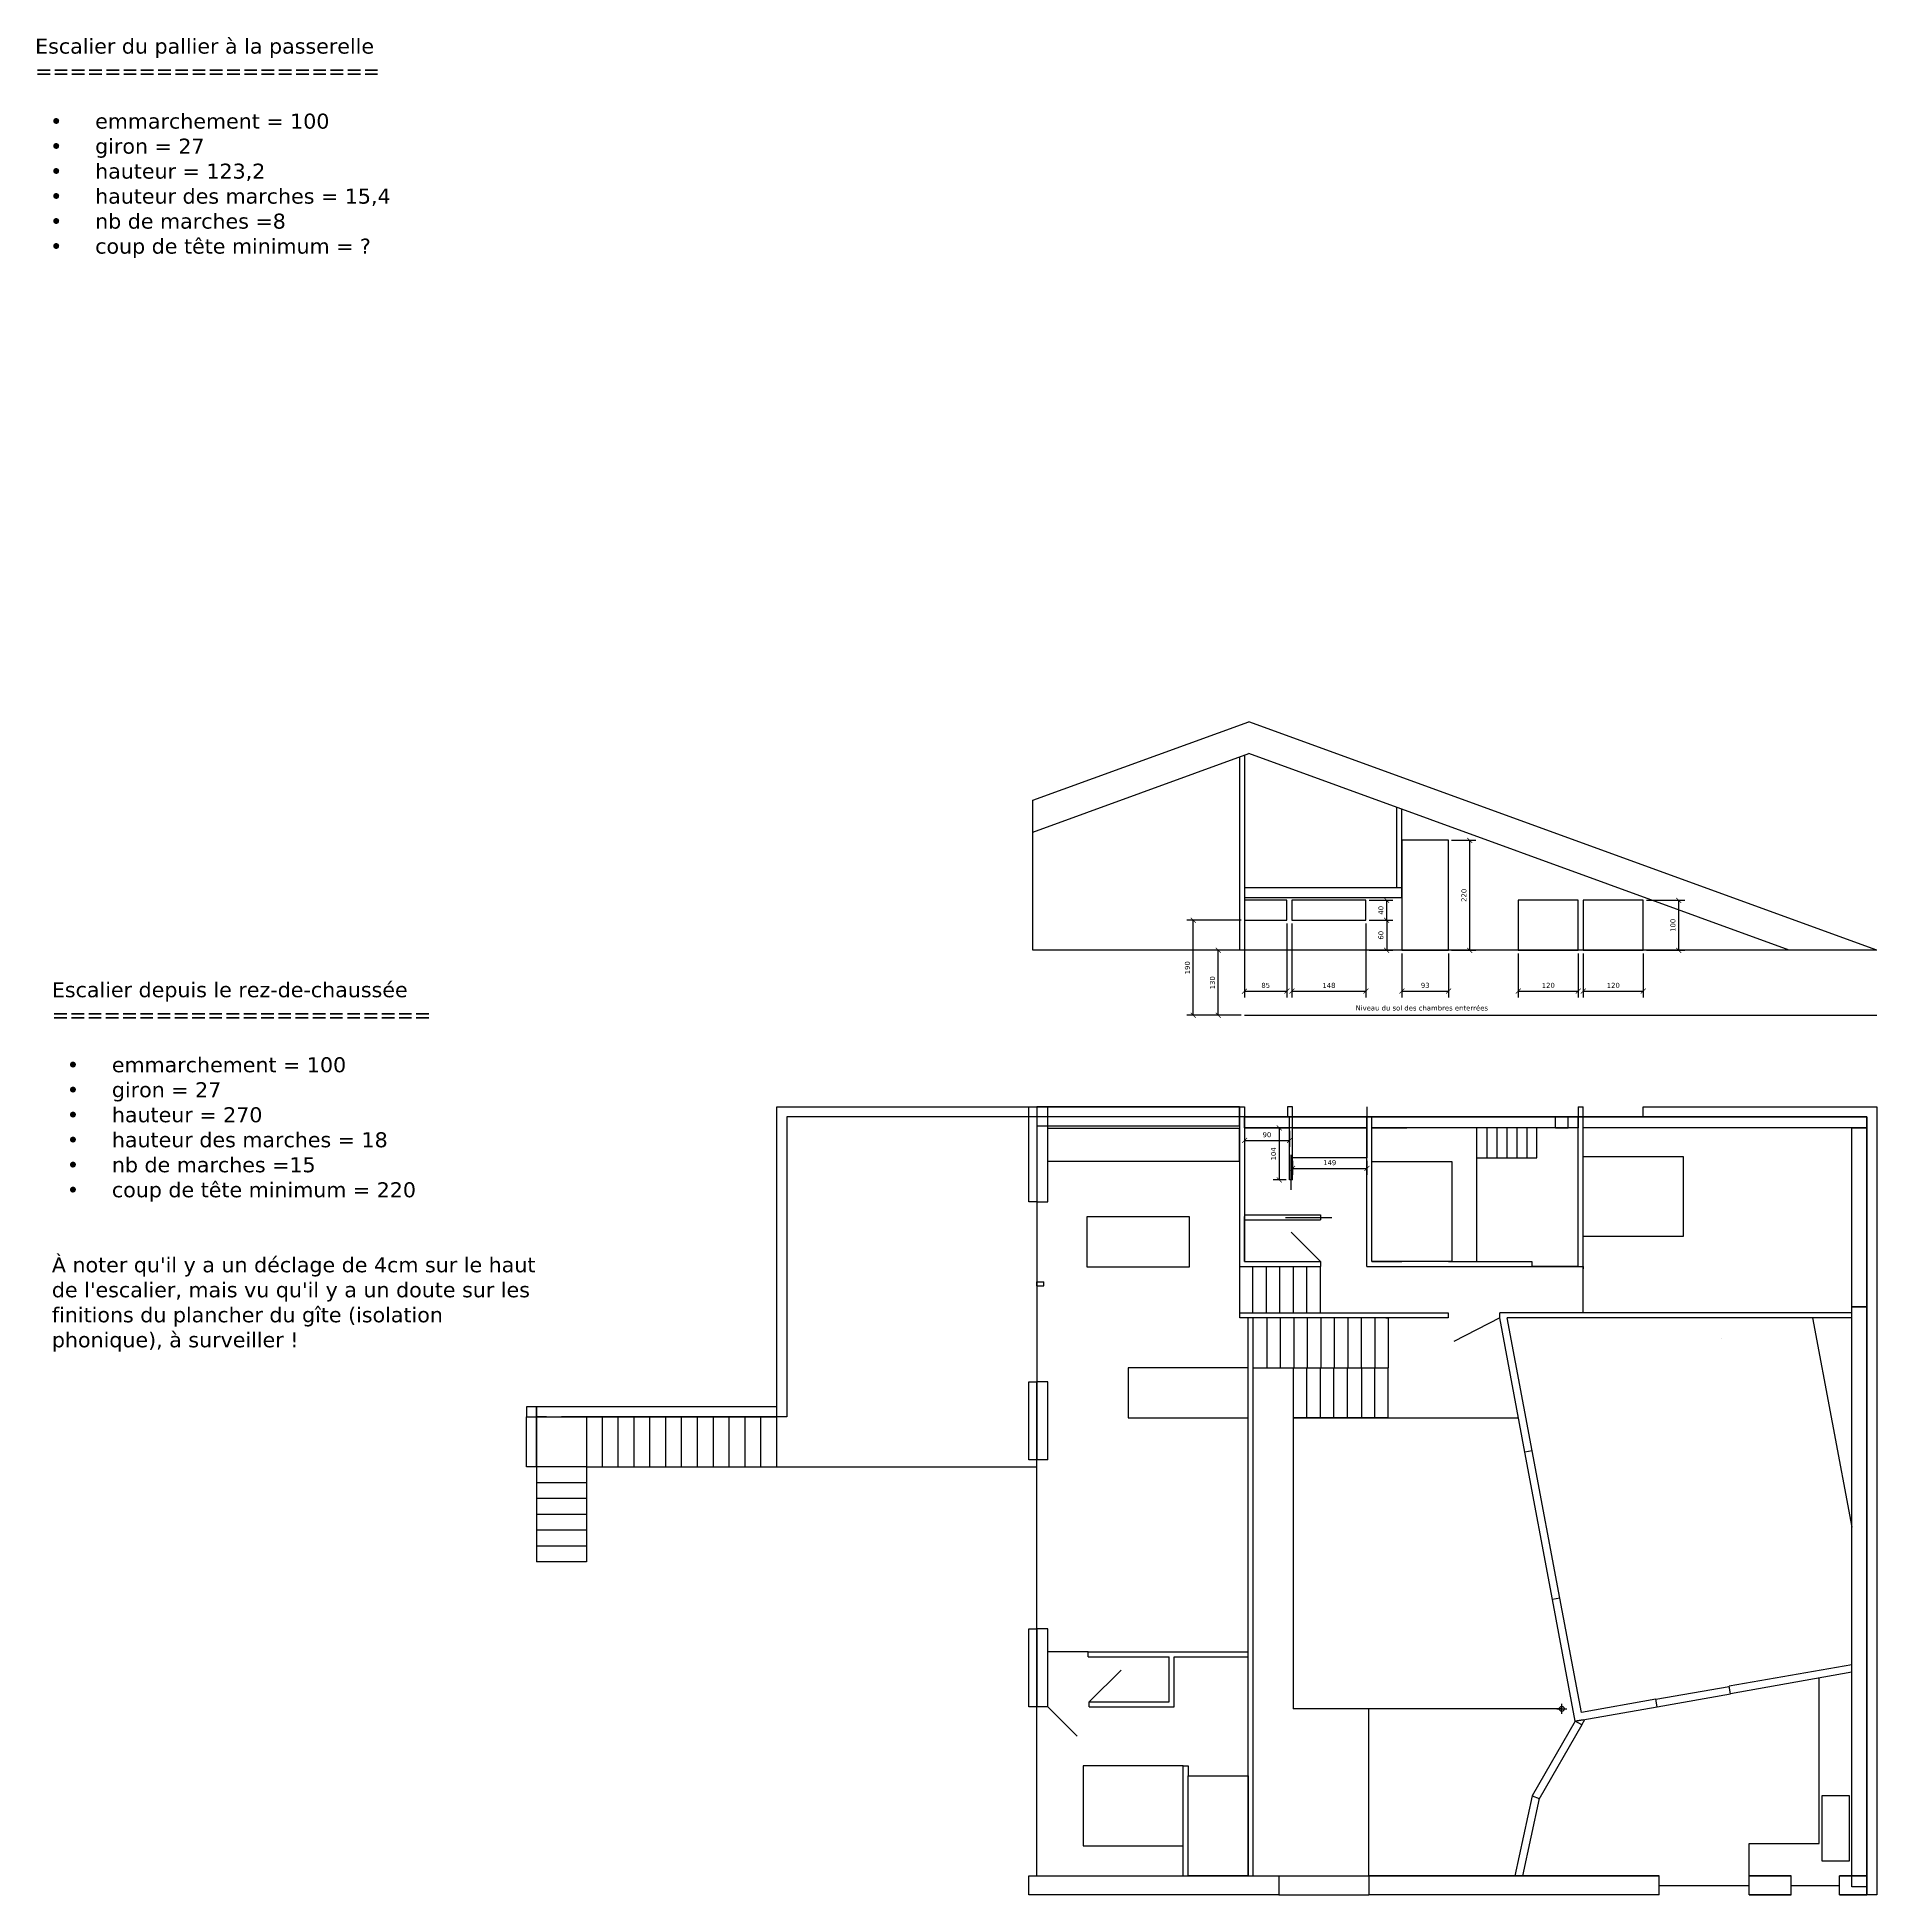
# Model space of a CAD drawing. Header units: centimetres. Extents: x -262314 to 1497847, y -126598 to 219599.
# Drawn here: x 692588 to 729376, y 60783 to 97938 of the extents above; entities that cross this region are included whole.
import ezdxf

# ---------------------------------------------------------------- set-up
doc = ezdxf.new("R2010")
doc.units = ezdxf.units.CM
doc.header["$PDMODE"] = 34
doc.header["$PDSIZE"] = 100
for name, color, linetype in [('A-Roof', 2, 'Continuous'), ('A-terrasse-exterieur', 36, 'Continuous'), ('A-Wall', 30, 'Continuous'), ('AC-Calcul ratios', 4, 'Continuous'), ('Dimensions', 6, 'Continuous'), ('I-Cloison', 11, 'Continuous'), ('I-STAIRS', 44, 'Continuous'), ('IS-Ouate', 253, 'Continuous'), ('Isolant pourtour radier', 36, 'Continuous'), ('Mobilier PMR', 201, 'Continuous'), ('Mur de soutenement', 1, 'Continuous'), ('Portes', 3, 'Continuous')]:
    doc.layers.add(name, color=color, linetype=linetype)
doc.styles.add('Seb', font='Verdana.ttf')
doc.dimstyles.new('d', dxfattribs={"dimtxt": 1, "dimasz": 1, "dimexe": 1.25, "dimexo": 0.625, "dimtad": 1, "dimdec": 1, "dimlfac": 0.1, "dimtxsty": 'Seb', "dimblk": 'ARCHTICK', "dimblk1": 'ARCHTICK', "dimblk2": 'ARCHTICK', "dimcen": 2.5, "dimclrd": 256, "dimclre": 256, "dimadec": 0, "dimazin": 0, "dimtfac": 1, "dimtdec": 1, "dimtmove": 0, "dimatfit": 3, "dimldrblk": 'ARCHTICK', "dimfxl": 1, "dimlwd": -1, "dimlwe": -1, "dimarcsym": 0})

# ---------------------------------------------------------------- blocks, each defined once
blk = doc.blocks.new('_ArchTick')
at = {"color": 0, "linetype": 'ByBlock', "const_width": 0.15}
blk.add_lwpolyline([(-0.5, -0.5), (0.5, 0.5)], dxfattribs=at)
blk = doc.blocks.new('*D2743')
at = {"layer": 'Defpoints', "color": 0, "transparency": 16777216}
for p in [(723506, 79675), (724706, 79675), (724706, 78858)]:
    blk.add_point(p, dxfattribs=at)
at = {"layer": 'Dimensions', "transparency": 16777216}
for p, q in [((723506, 79612), (723506, 78733)), ((724706, 79612), (724706, 78733)), ((723506, 78858), (724706, 78858))]:
    blk.add_line(p, q, dxfattribs=at)
at = {"layer": 'Dimensions', "transparency": 16777216, "xscale": 100, "yscale": 100, "zscale": 100, "rotation": 180}
blk.add_blockref('_ArchTick', (723506, 78858), dxfattribs=at)
at = {"layer": 'Dimensions', "transparency": 16777216, "xscale": 100, "yscale": 100, "zscale": 100}
blk.add_blockref('_ArchTick', (724706, 78858), dxfattribs=at)
at = {"layer": 'Dimensions', "color": 0, "transparency": 16777216, "insert": (724106, 78973), "char_height": 100, "attachment_point": 5, "style": 'Seb'}
blk.add_mtext('120', dxfattribs=at)
blk = doc.blocks.new('*D2745')
at = {"layer": 'Defpoints', "color": 0, "transparency": 16777216}
for p in [(722206, 79675), (723406, 79675), (723406, 78858)]:
    blk.add_point(p, dxfattribs=at)
at = {"layer": 'Dimensions', "transparency": 16777216}
for p, q in [((722206, 79612), (722206, 78733)), ((723406, 79612), (723406, 78733)), ((722206, 78858), (723406, 78858))]:
    blk.add_line(p, q, dxfattribs=at)
at = {"layer": 'Dimensions', "transparency": 16777216, "xscale": 100, "yscale": 100, "zscale": 100, "rotation": 180}
blk.add_blockref('_ArchTick', (722206, 78858), dxfattribs=at)
at = {"layer": 'Dimensions', "transparency": 16777216, "xscale": 100, "yscale": 100, "zscale": 100}
blk.add_blockref('_ArchTick', (723406, 78858), dxfattribs=at)
at = {"layer": 'Dimensions', "color": 0, "transparency": 16777216, "insert": (722806, 78973), "char_height": 100, "attachment_point": 5, "style": 'Seb'}
blk.add_mtext('120', dxfattribs=at)
blk = doc.blocks.new('*D2747')
at = {"layer": 'Defpoints', "color": 0, "transparency": 16777216}
for p in [(719880, 79675), (720810, 79675), (720810, 78858)]:
    blk.add_point(p, dxfattribs=at)
at = {"layer": 'Dimensions', "transparency": 16777216}
for p, q in [((719880, 79612), (719880, 78733)), ((720810, 79612), (720810, 78733)), ((719880, 78858), (720810, 78858))]:
    blk.add_line(p, q, dxfattribs=at)
at = {"layer": 'Dimensions', "transparency": 16777216, "xscale": 100, "yscale": 100, "zscale": 100, "rotation": 180}
blk.add_blockref('_ArchTick', (719880, 78858), dxfattribs=at)
at = {"layer": 'Dimensions', "transparency": 16777216, "xscale": 100, "yscale": 100, "zscale": 100}
blk.add_blockref('_ArchTick', (720810, 78858), dxfattribs=at)
at = {"layer": 'Dimensions', "color": 0, "transparency": 16777216, "insert": (720345, 78973), "char_height": 100, "attachment_point": 5, "style": 'Seb'}
blk.add_mtext('93', dxfattribs=at)
blk = doc.blocks.new('*D2749')
at = {"layer": 'Defpoints', "color": 0, "transparency": 16777216}
for p in [(717680, 80275), (719160, 80275), (719160, 78858)]:
    blk.add_point(p, dxfattribs=at)
at = {"layer": 'Dimensions', "transparency": 16777216}
for p, q in [((717680, 80212), (717680, 78733)), ((719160, 80212), (719160, 78733)), ((717680, 78858), (719160, 78858))]:
    blk.add_line(p, q, dxfattribs=at)
at = {"layer": 'Dimensions', "transparency": 16777216, "xscale": 100, "yscale": 100, "zscale": 100, "rotation": 180}
blk.add_blockref('_ArchTick', (717680, 78858), dxfattribs=at)
at = {"layer": 'Dimensions', "transparency": 16777216, "xscale": 100, "yscale": 100, "zscale": 100}
blk.add_blockref('_ArchTick', (719160, 78858), dxfattribs=at)
at = {"layer": 'Dimensions', "color": 0, "transparency": 16777216, "insert": (718420, 78973), "char_height": 100, "attachment_point": 5, "style": 'Seb'}
blk.add_mtext('148', dxfattribs=at)
blk = doc.blocks.new('*D2751')
at = {"layer": 'Defpoints', "color": 0, "transparency": 16777216}
for p in [(716730, 80275), (717580, 80275), (717580, 78858)]:
    blk.add_point(p, dxfattribs=at)
at = {"layer": 'Dimensions', "transparency": 16777216}
for p, q in [((716730, 80212), (716730, 78733)), ((717580, 80212), (717580, 78733)), ((716730, 78858), (717580, 78858))]:
    blk.add_line(p, q, dxfattribs=at)
at = {"layer": 'Dimensions', "transparency": 16777216, "xscale": 100, "yscale": 100, "zscale": 100, "rotation": 180}
blk.add_blockref('_ArchTick', (716730, 78858), dxfattribs=at)
at = {"layer": 'Dimensions', "transparency": 16777216, "xscale": 100, "yscale": 100, "zscale": 100}
blk.add_blockref('_ArchTick', (717580, 78858), dxfattribs=at)
at = {"layer": 'Dimensions', "color": 0, "transparency": 16777216, "insert": (717155, 78973), "char_height": 100, "attachment_point": 5, "style": 'Seb'}
blk.add_mtext('85', dxfattribs=at)
blk = doc.blocks.new('*D2753')
at = {"layer": 'Defpoints', "color": 0, "transparency": 16777216}
for p in [(719160, 80275), (719160, 79675), (719574, 79675)]:
    blk.add_point(p, dxfattribs=at)
at = {"layer": 'Dimensions', "transparency": 16777216}
for p, q in [((719222, 80275), (719699, 80275)), ((719574, 80275), (719574, 79675)), ((719222, 79675), (719699, 79675))]:
    blk.add_line(p, q, dxfattribs=at)
at = {"layer": 'Dimensions', "transparency": 16777216, "xscale": 100, "yscale": 100, "zscale": 100}
for p, rotation in [((719574, 80275), 90), ((719574, 79675), 270)]:
    blk.add_blockref('_ArchTick', p, dxfattribs=dict(at, rotation=rotation))
at = {"layer": 'Dimensions', "color": 0, "transparency": 16777216, "insert": (719459, 79975), "char_height": 100, "attachment_point": 5, "rotation": 90, "style": 'Seb'}
blk.add_mtext('60', dxfattribs=at)
blk = doc.blocks.new('*D2755')
at = {"layer": 'Defpoints', "color": 0, "transparency": 16777216}
for p in [(719160, 80675), (719574, 80675), (719160, 80275)]:
    blk.add_point(p, dxfattribs=at)
at = {"layer": 'Dimensions', "transparency": 16777216}
for p, q in [((719222, 80675), (719699, 80675)), ((719574, 80275), (719574, 80675)), ((719222, 80275), (719699, 80275))]:
    blk.add_line(p, q, dxfattribs=at)
at = {"layer": 'Dimensions', "transparency": 16777216, "xscale": 100, "yscale": 100, "zscale": 100}
for p, rotation in [((719574, 80675), 90), ((719574, 80275), 270)]:
    blk.add_blockref('_ArchTick', p, dxfattribs=dict(at, rotation=rotation))
at = {"layer": 'Dimensions', "color": 0, "transparency": 16777216, "insert": (719459, 80475), "char_height": 100, "attachment_point": 5, "rotation": 90, "style": 'Seb'}
blk.add_mtext('40', dxfattribs=at)
blk = doc.blocks.new('*D2757')
at = {"layer": 'Defpoints', "color": 0, "transparency": 16777216}
for p in [(720810, 81875), (721235, 81875), (720810, 79675)]:
    blk.add_point(p, dxfattribs=at)
at = {"layer": 'Dimensions', "transparency": 16777216}
for p, q in [((720872, 81875), (721360, 81875)), ((721235, 79675), (721235, 81875)), ((720872, 79675), (721360, 79675))]:
    blk.add_line(p, q, dxfattribs=at)
at = {"layer": 'Dimensions', "transparency": 16777216, "xscale": 100, "yscale": 100, "zscale": 100}
for p, rotation in [((721235, 81875), 90), ((721235, 79675), 270)]:
    blk.add_blockref('_ArchTick', p, dxfattribs=dict(at, rotation=rotation))
at = {"layer": 'Dimensions', "color": 0, "transparency": 16777216, "insert": (721120, 80775), "char_height": 100, "attachment_point": 5, "rotation": 90, "style": 'Seb'}
blk.add_mtext('220', dxfattribs=at)
blk = doc.blocks.new('*D2759')
at = {"layer": 'Defpoints', "color": 0, "transparency": 16777216}
for p in [(724706, 80675), (725414, 80675), (724706, 79675)]:
    blk.add_point(p, dxfattribs=at)
at = {"layer": 'Dimensions', "transparency": 16777216}
for p, q in [((724768, 80675), (725539, 80675)), ((725414, 79675), (725414, 80675)), ((724768, 79675), (725539, 79675))]:
    blk.add_line(p, q, dxfattribs=at)
at = {"layer": 'Dimensions', "transparency": 16777216, "xscale": 100, "yscale": 100, "zscale": 100}
for p, rotation in [((725414, 80675), 90), ((725414, 79675), 270)]:
    blk.add_blockref('_ArchTick', p, dxfattribs=dict(at, rotation=rotation))
at = {"layer": 'Dimensions', "color": 0, "transparency": 16777216, "insert": (725299, 80175), "char_height": 100, "attachment_point": 5, "rotation": 90, "style": 'Seb'}
blk.add_mtext('100', dxfattribs=at)
blk = doc.blocks.new('*D2761')
at = {"layer": 'Defpoints', "color": 0, "transparency": 16777216}
for p in [(717630, 76123), (717426, 75083), (717630, 75083)]:
    blk.add_point(p, dxfattribs=at)
at = {"layer": 'Dimensions', "transparency": 16777216}
for p, q in [((717567, 76123), (717301, 76123)), ((717426, 76123), (717426, 75083)), ((717567, 75083), (717301, 75083))]:
    blk.add_line(p, q, dxfattribs=at)
at = {"layer": 'Dimensions', "transparency": 16777216, "xscale": 100, "yscale": 100, "zscale": 100}
for p, rotation in [((717426, 76123), 90), ((717426, 75083), 270)]:
    blk.add_blockref('_ArchTick', p, dxfattribs=dict(at, rotation=rotation))
at = {"layer": 'Dimensions', "color": 0, "transparency": 16777216, "insert": (717311, 75603), "char_height": 100, "attachment_point": 5, "rotation": 90, "style": 'Seb'}
blk.add_mtext('104', dxfattribs=at)
blk = doc.blocks.new('*D2763')
at = {"layer": 'Defpoints', "color": 0, "transparency": 16777216}
for p in [(716730, 76123), (717630, 76123), (717630, 75872)]:
    blk.add_point(p, dxfattribs=at)
at = {"layer": 'Dimensions', "transparency": 16777216}
for p, q in [((716730, 76061), (716730, 75747)), ((716730, 75872), (717630, 75872)), ((717630, 76061), (717630, 75747))]:
    blk.add_line(p, q, dxfattribs=at)
at = {"layer": 'Dimensions', "transparency": 16777216, "xscale": 100, "yscale": 100, "zscale": 100, "rotation": 180}
blk.add_blockref('_ArchTick', (716730, 75872), dxfattribs=at)
at = {"layer": 'Dimensions', "transparency": 16777216, "xscale": 100, "yscale": 100, "zscale": 100}
blk.add_blockref('_ArchTick', (717630, 75872), dxfattribs=at)
at = {"layer": 'Dimensions', "color": 0, "transparency": 16777216, "insert": (717180, 75986), "char_height": 100, "attachment_point": 5, "style": 'Seb'}
blk.add_mtext('90', dxfattribs=at)
blk = doc.blocks.new('*D2765')
at = {"layer": 'Defpoints', "color": 0, "transparency": 16777216}
for p in [(717690, 75523), (719180, 75523), (719180, 75312)]:
    blk.add_point(p, dxfattribs=at)
at = {"layer": 'Dimensions', "transparency": 16777216}
for p, q in [((717690, 75461), (717690, 75187)), ((719180, 75461), (719180, 75187)), ((717690, 75312), (719180, 75312))]:
    blk.add_line(p, q, dxfattribs=at)
at = {"layer": 'Dimensions', "transparency": 16777216, "xscale": 100, "yscale": 100, "zscale": 100, "rotation": 180}
blk.add_blockref('_ArchTick', (717690, 75312), dxfattribs=at)
at = {"layer": 'Dimensions', "transparency": 16777216, "xscale": 100, "yscale": 100, "zscale": 100}
blk.add_blockref('_ArchTick', (719180, 75312), dxfattribs=at)
at = {"layer": 'Dimensions', "color": 0, "transparency": 16777216, "insert": (718435, 75427), "char_height": 100, "attachment_point": 5, "style": 'Seb'}
blk.add_mtext('149', dxfattribs=at)
blk = doc.blocks.new('*D2767')
at = {"layer": 'Defpoints', "color": 0, "transparency": 16777216}
for p in [(715705, 80275), (716730, 80275), (716730, 78375)]:
    blk.add_point(p, dxfattribs=at)
at = {"layer": 'Dimensions', "transparency": 16777216}
for p, q in [((716667, 80275), (715580, 80275)), ((715705, 78375), (715705, 80275)), ((716667, 78375), (715580, 78375))]:
    blk.add_line(p, q, dxfattribs=at)
at = {"layer": 'Dimensions', "transparency": 16777216, "xscale": 100, "yscale": 100, "zscale": 100}
for p, rotation in [((715705, 80275), 90), ((715705, 78375), 270)]:
    blk.add_blockref('_ArchTick', p, dxfattribs=dict(at, rotation=rotation))
at = {"layer": 'Dimensions', "color": 0, "transparency": 16777216, "insert": (715590, 79325), "char_height": 100, "attachment_point": 5, "rotation": 90, "style": 'Seb'}
blk.add_mtext('190', dxfattribs=at)
blk = doc.blocks.new('*D2769')
at = {"layer": 'Defpoints', "color": 0, "transparency": 16777216}
for p in [(716206, 79675), (716730, 79675), (716730, 78375)]:
    blk.add_point(p, dxfattribs=at)
at = {"layer": 'Dimensions', "transparency": 16777216}
for p, q in [((716667, 79675), (716081, 79675)), ((716206, 78375), (716206, 79675)), ((716667, 78375), (716081, 78375))]:
    blk.add_line(p, q, dxfattribs=at)
at = {"layer": 'Dimensions', "transparency": 16777216, "xscale": 100, "yscale": 100, "zscale": 100}
for p, rotation in [((716206, 79675), 90), ((716206, 78375), 270)]:
    blk.add_blockref('_ArchTick', p, dxfattribs=dict(at, rotation=rotation))
at = {"layer": 'Dimensions', "color": 0, "transparency": 16777216, "insert": (716091, 79025), "char_height": 100, "attachment_point": 5, "rotation": 90, "style": 'Seb'}
blk.add_mtext('130', dxfattribs=at)

msp = doc.modelspace()

# ---------------------------------------------------------------- linework, layer by layer
at = {"layer": 'A-Roof'}
for p, q in [((712495.94, 82674.58), (716814.73, 84246.48)), ((729375.94, 79674.58), (716814.73, 84246.48)), ((712495.94, 82036.07), (716814.73, 83607.98)), ((727621.66, 79674.58), (716814.73, 83607.98)), ((712495.94, 79674.58), (712495.94, 82674.58)), ((729375.94, 79674.58), (712495.94, 79674.58))]:
    msp.add_line(p, q, dxfattribs=at)
at = {"layer": 'A-terrasse-exterieur'}
msp.add_line((707375.94, 69343.39), (712575.94, 69343.39), dxfattribs=at)
at = {"layer": 'A-Wall'}
for p, q in [((712415.94, 60783.39), (712415.94, 61163.39)), ((712415.94, 61163.39), (717415.94, 61163.39)), ((717415.94, 61163.39), (717415.94, 60783.39)), ((719215.94, 61163.39), (725025.94, 61163.39)), ((719215.94, 61163.39), (719215.94, 60783.39)), ((725025.94, 60783.39), (725025.94, 61163.39)), ((726825.94, 61163.39), (727660.94, 61163.39)), ((726825.94, 60783.39), (726825.94, 61163.39)), ((727660.94, 60783.39), (727660.94, 61163.39)), ((728625.94, 61163.39), (729175.94, 61163.39)), ((728625.94, 60783.39), (728625.94, 61163.39)), ((729175.94, 61163.39), (729175.94, 60783.39)), ((717415.94, 60783.39), (712415.94, 60783.39)), ((725025.94, 60783.39), (719215.94, 60783.39)), ((727660.94, 60783.39), (726825.94, 60783.39)), ((729175.94, 60783.39), (728625.94, 60783.39))]:
    msp.add_line(p, q, dxfattribs=at)
for points in [[(712575.94, 74643.39), (712415.94, 74643.39), (712415.94, 76543.39), (712575.94, 76543.39), (712575.94, 74643.39)], [(712575.94, 64543.39), (712415.94, 64543.39), (712415.94, 66103.39), (712575.94, 66103.39), (712575.94, 64543.39)], [(725025.94, 61163.39), (719215.94, 61163.39)], [(727660.94, 61163.39), (726825.94, 61163.39)], [(728625.94, 60783.39), (729175.94, 60783.39), (729175.94, 61163.39), (728625.94, 61163.39)], [(726825.94, 60783.39), (727660.94, 60783.39)]]:
    msp.add_lwpolyline(points, dxfattribs=at)
for points in [[(712575.94, 76543.39), (712575.94, 76163.39), (716629.73, 76163.39), (716629.73, 76543.39)], [(712575.94, 69483.39), (712415.94, 69483.39), (712415.94, 71043.39), (712575.94, 71043.39)]]:
    msp.add_lwpolyline(points, close=True, dxfattribs=at)
at = {"layer": 'AC-Calcul ratios'}
for p, q in [((722339.06, 69637.93), (721836.18, 72323.39)), ((722485.41, 69663.73), (721985.82, 72323.39)), ((722485.41, 69663.73), (722339.06, 69637.93)), ((723038.79, 66717.74), (722890.78, 66691.64)), ((723346.53, 64257.82), (722890.78, 66691.64)), ((723467.92, 64433.2), (723038.79, 66717.74)), ((728875.94, 65386.78), (726421.5, 64954)), ((728875.94, 65234.47), (726447.67, 64805.57)), ((724954.98, 64695.41), (723467.92, 64433.2)), ((724981.32, 64546.08), (724954.98, 64695.41)), ((726447.83, 64804.66), (726421.5, 64954)), ((723346.53, 64257.82), (724981.32, 64546.08)), ((723504.1, 64285.65), (723346.53, 64257.82)), ((723476.44, 64182.82), (723539.37, 64291.82)), ((723476.44, 64182.82), (723346.53, 64257.82)), ((722483.71, 62763.37), (722136.67, 61163.39)), ((722625.33, 62708.66), (722290.16, 61163.39)), ((722483.71, 62763.37), (722625.33, 62708.66)), ((722136.67, 61163.39), (722290.16, 61163.39))]:
    msp.add_line(p, q, dxfattribs=at)
msp.add_lwpolyline([(728090.44, 72323.39), (728875.94, 68136.66)], dxfattribs=at)
at = {"layer": 'I-Cloison'}
for p, q in [((716629.73, 83540.64), (716629.73, 79674.58)), ((716729.73, 83577.04), (716729.73, 79674.58)), ((719779.73, 80924.58), (719779.73, 82528.81)), ((719879.73, 80924.58), (719879.73, 82492.41)), ((719879.73, 80924.58), (716729.73, 80924.58)), ((719879.73, 80724.58), (716729.73, 80724.58)), ((719879.73, 80724.58), (719879.73, 80924.58)), ((716729.73, 78374.58), (729375.94, 78374.58)), ((712575.94, 76543.39), (712575.94, 74643.39)), ((712795.94, 74643.39), (712795.94, 76543.39)), ((716629.73, 76543.39), (716629.73, 76108.39)), ((716729.73, 76543.39), (716729.73, 76343.39)), ((716629.73, 76343.39), (716629.73, 73353.39)), ((716729.73, 76343.39), (716629.73, 76343.39)), ((716729.73, 76343.39), (716729.73, 73453.39)), ((717629.73, 75083.39), (717629.73, 76343.39)), ((717689.73, 75083.39), (717689.73, 76343.39)), ((719179.73, 73353.39), (719179.73, 76343.39)), ((719279.73, 73453.39), (719279.73, 76343.39)), ((723185.54, 76343.39), (723405.54, 76343.39)), ((723405.54, 73353.39), (723405.54, 76343.39)), ((723505.54, 76343.39), (723405.54, 76343.39)), ((723505.54, 73353.39), (723505.54, 76343.39)), ((716729.73, 76123.39), (716729.73, 74283.39)), ((716729.73, 76123.39), (717629.73, 76123.39)), ((719279.73, 76123.39), (719879.73, 76123.39)), ((719879.73, 76123.39), (719979.73, 76123.39)), ((721379.73, 73453.39), (721379.73, 76123.39)), ((722579.73, 76123.39), (721379.73, 76123.39)), ((721579.73, 76123.39), (721579.73, 75523.39)), ((721779.73, 76123.39), (721779.73, 75523.39)), ((721979.73, 76123.39), (721979.73, 75523.39)), ((722179.73, 76123.39), (722179.73, 75523.39)), ((722379.73, 76123.39), (722379.73, 75523.39)), ((722579.73, 75523.39), (722579.73, 76123.39)), ((721379.73, 75523.39), (722579.73, 75523.39)), ((717689.73, 75083.39), (717629.73, 75083.39)), ((712575.94, 74643.39), (712795.94, 74643.39)), ((716729.73, 74383.39), (718249.73, 74383.39)), ((716729.73, 73453.39), (716729.73, 74353.39)), ((718249.73, 74383.39), (718249.73, 74283.39)), ((716729.73, 74283.39), (718249.73, 74283.39)), ((716629.73, 73353.39), (718249.73, 73353.39)), ((716729.73, 73453.39), (718249.73, 73453.39)), ((718249.73, 73453.39), (718249.73, 73353.39)), ((719179.73, 73353.39), (719879.73, 73353.39)), ((719179.73, 73353.39), (723505.54, 73353.39)), ((719279.73, 73453.39), (719879.73, 73453.39)), ((720809.73, 73453.39), (722475.54, 73453.39)), ((722475.54, 73453.39), (722475.54, 73353.39)), ((723505.54, 73353.39), (723505.54, 73303.39)), ((712575.94, 72963.39), (712575.94, 73043.39)), ((712575.94, 73043.39), (712715.94, 73043.39)), ((712575.94, 72963.39), (712715.94, 72963.39)), ((712715.94, 72963.39), (712715.94, 73043.39)), ((716638.6, 72323.39), (716638.6, 72423.39)), ((720806.18, 72323.39), (716638.6, 72323.39)), ((716805.94, 61163.39), (716805.94, 72323.39)), ((716905.94, 61163.39), (716905.94, 72323.39)), ((720806.18, 72423.39), (720806.18, 72323.39)), ((728875.94, 72423.39), (721836.18, 72423.39)), ((721836.18, 72323.39), (721836.18, 72423.39)), ((728875.94, 72323.39), (721985.82, 72323.39)), ((726275.94, 71908.44), (726275.94, 71908.44)), ((712575.94, 69483.39), (712575.94, 71043.39)), ((712795.94, 71043.39), (712575.94, 71043.39)), ((712795.94, 69483.39), (712795.94, 71043.39)), ((712795.94, 69483.39), (712575.94, 69483.39)), ((712575.94, 64543.39), (712575.94, 66103.39)), ((712795.94, 66103.39), (712575.94, 66103.39)), ((712795.94, 64543.39), (712795.94, 66103.39)), ((713605.94, 65543.39), (713605.94, 65643.39)), ((713605.94, 65643.39), (716805.94, 65643.39)), ((713605.94, 65543.39), (715225.94, 65543.39)), ((715225.94, 64643.39), (715225.94, 65543.39)), ((715325.94, 65543.39), (716805.94, 65543.39)), ((715325.94, 64543.39), (715325.94, 65543.39)), ((716805.94, 61163.39), (716805.94, 65333.39)), ((712795.94, 64543.39), (712575.94, 64543.39)), ((713625.94, 64643.39), (715225.94, 64643.39)), ((713625.94, 64543.39), (713625.94, 64643.39)), ((713625.94, 64543.39), (715325.94, 64543.39)), ((715505.94, 61163.39), (715505.94, 63363.39)), ((715505.94, 63363.39), (715605.94, 63363.39)), ((715605.94, 63363.39), (715605.94, 63163.39))]:
    msp.add_line(p, q, dxfattribs=at)
for points in [[(719179.73, 76123.39), (719179.73, 75523.39), (717689.73, 75523.39), (717689.73, 76123.39), (719179.73, 76123.39)], [(716629.73, 72423.39), (720806.18, 72423.39)]]:
    msp.add_lwpolyline(points, dxfattribs=at)
for points in [[(720879.73, 75453.39), (720879.73, 73453.39), (719279.73, 73453.39), (719279.73, 75453.39)], [(725505.54, 73953.39), (723505.54, 73953.39), (723505.54, 75553.39), (725505.54, 75553.39)], [(713505.94, 61763.39), (715505.94, 61763.39), (715505.94, 63363.39), (713505.94, 63363.39)], [(716805.94, 63163.39), (716805.94, 61163.39), (715605.94, 61163.39), (715605.94, 63163.39)]]:
    msp.add_lwpolyline(points, close=True, dxfattribs=at)
at = {"layer": 'I-STAIRS'}
for p, q in [((722952.94, 76123.39), (722952.94, 76343.39)), ((723202.94, 76343.39), (722952.94, 76343.39)), ((723202.94, 76123.39), (723202.94, 76343.39)), ((722952.94, 76123.39), (723202.94, 76123.39)), ((716899.73, 72423.39), (716899.73, 73353.39)), ((717169.73, 72423.39), (717169.73, 73353.39)), ((717439.73, 72423.39), (717439.73, 73353.39)), ((717709.73, 72423.39), (717709.73, 73353.39)), ((717979.73, 72423.39), (717979.73, 73353.39)), ((718249.73, 72423.39), (718249.73, 73353.39)), ((717665.94, 72323.39), (716905.94, 72323.39)), ((717175.94, 72323.39), (717175.94, 71323.39)), ((717445.94, 72323.39), (717445.94, 71323.39)), ((717935.94, 72323.39), (717665.94, 72323.39)), ((717715.94, 72323.39), (717715.94, 71323.39)), ((718205.94, 72323.39), (717935.94, 72323.39)), ((717985.94, 72323.39), (717985.94, 71323.39)), ((718475.94, 72323.39), (718205.94, 72323.39)), ((718255.94, 72323.39), (718255.94, 71323.39)), ((718745.94, 72323.39), (718475.94, 72323.39)), ((718525.94, 72323.39), (718525.94, 71323.39)), ((719015.94, 72323.39), (718745.94, 72323.39)), ((718795.94, 72323.39), (718795.94, 71323.39)), ((719285.94, 72323.39), (719015.94, 72323.39)), ((719065.94, 72323.39), (719065.94, 71323.39)), ((719555.94, 72323.39), (719285.94, 72323.39)), ((719555.94, 72323.39), (719285.94, 72323.39)), ((719335.94, 72323.39), (719335.94, 71323.39)), ((719555.94, 72323.39), (719605.94, 72323.39)), ((719605.94, 72323.39), (719605.94, 71323.39)), ((723545.54, 72323.39), (723545.54, 72323.39)), ((724115.54, 72323.39), (724115.54, 72323.39)), ((716905.94, 71323.39), (719605.94, 71323.39)), ((717705.94, 71323.39), (717705.94, 70323.39)), ((717977.37, 70323.39), (717977.37, 71323.39)), ((718248.8, 70323.39), (718248.8, 71323.39)), ((718509.73, 71323.39), (718509.73, 71323.39)), ((718520.23, 70323.39), (718520.23, 71323.39)), ((718791.66, 70323.39), (718791.66, 71323.39)), ((719075.95, 70323.39), (719075.95, 71323.39)), ((719334.52, 70323.39), (719334.52, 71323.39)), ((719605.94, 70323.39), (719605.94, 71323.39)), ((707375.94, 70343.39), (703075.94, 70343.39)), ((703892.61, 69343.39), (703892.61, 70343.39)), ((704209.28, 69343.39), (704209.28, 70343.39)), ((704525.94, 69343.39), (704525.94, 70343.39)), ((704842.61, 69343.39), (704842.61, 70343.39)), ((705159.28, 69343.39), (705159.28, 70343.39)), ((705475.94, 69343.39), (705475.94, 70343.39)), ((705792.61, 69343.39), (705792.61, 70343.39)), ((706109.28, 69343.39), (706109.28, 70343.39)), ((706425.94, 69343.39), (706425.94, 70343.39)), ((706742.61, 69343.39), (706742.61, 70343.39)), ((707059.28, 69343.39), (707059.28, 70343.39)), ((707375.94, 69343.39), (707375.94, 70343.39)), ((717705.94, 70323.39), (722210.7, 70323.39)), ((717705.94, 70323.39), (717705.94, 64503.39)), ((717705.94, 70323.39), (717705.94, 68703.39)), ((719605.94, 70323.39), (717705.94, 70323.39)), ((719075.95, 70323.39), (719075.95, 70323.39)), ((702575.94, 69343.39), (702575.94, 67443.39)), ((703575.94, 69343.39), (707375.94, 69343.39)), ((703575.94, 69343.39), (703575.94, 67443.39)), ((703575.94, 69026.72), (702575.94, 69026.72)), ((703575.94, 68710.05), (702575.94, 68710.05)), ((703575.94, 68393.39), (702575.94, 68393.39)), ((703575.94, 68076.72), (702575.94, 68076.72)), ((703575.94, 67760.05), (702575.94, 67760.05)), ((703575.94, 67443.39), (702575.94, 67443.39)), ((723077.94, 64503.39), (717705.94, 64503.39)), ((719215.94, 61163.39), (719215.94, 64503.39))]:
    msp.add_line(p, q, dxfattribs=at)
msp.add_lwpolyline([(702575.94, 70343.39), (703575.94, 70343.39), (703575.94, 69343.39), (702575.94, 69343.39)], close=True, dxfattribs=at)
at = {"layer": 'IS-Ouate'}
for points in [[(716729.73, 76343.39), (719179.73, 76343.39), (719179.73, 76123.39), (716729.73, 76123.39), (716729.73, 76343.39)], [(719159.73, 76343.39), (723405.54, 76343.39), (723405.54, 76123.39), (719279.73, 76123.39), (719279.73, 76343.39)], [(723505.54, 76343.39), (729175.94, 76343.39), (729175.94, 76123.39), (723505.54, 76123.39), (723505.54, 76343.39)], [(729175.94, 72543.39), (728875.94, 72543.39), (728875.94, 76123.39), (729175.94, 76123.39), (729175.94, 72543.39)]]:
    msp.add_lwpolyline(points, dxfattribs=at)
at = {"layer": 'Isolant pourtour radier'}
msp.add_lwpolyline([(729175.94, 60943.39), (728875.94, 60943.39), (728875.94, 72543.39), (729175.94, 72543.39)], close=True, dxfattribs=at)
at = {"layer": 'Mobilier PMR'}
for p, q in [((728225.94, 61813.39), (728225.94, 65119.66)), ((726825.94, 61163.39), (726825.94, 61813.39)), ((726825.94, 61813.39), (728225.94, 61813.39))]:
    msp.add_line(p, q, dxfattribs=at)
at = {"layer": 'Mur de soutenement'}
for p, q in [((716729.73, 76543.39), (716729.73, 76343.39)), ((719179.73, 76543.39), (719179.73, 76343.39)), ((723405.54, 76543.39), (723405.54, 76343.39)), ((723505.54, 76343.39), (723505.54, 76543.39)), ((724705.54, 76343.39), (724705.54, 76543.39)), ((707375.94, 70543.39), (702575.94, 70543.39)), ((702575.94, 70543.39), (702575.94, 70343.39)), ((702575.94, 70343.39), (707375.94, 70343.39)), ((702775.94, 70343.39), (702575.94, 70343.39))]:
    msp.add_line(p, q, dxfattribs=at)
for points in [[(707375.94, 76343.39), (707375.94, 76543.39), (716729.73, 76543.39)], [(707575.94, 76343.39), (707575.94, 70343.39), (707375.94, 70343.39), (707375.94, 76543.39), (707575.94, 76543.39)], [(723405.54, 76543.39), (723505.54, 76543.39)], [(724705.54, 76543.39), (729375.94, 76543.39), (729375.94, 76343.39)], [(729175.94, 76543.39), (729375.94, 76543.39), (729375.94, 60783.39), (729175.94, 60783.39), (729175.94, 76343.39)], [(729175.94, 76343.39), (707575.94, 76343.39)], [(722615.54, 76343.39), (724915.54, 76343.39)]]:
    msp.add_lwpolyline(points, dxfattribs=at)
for points in [[(717689.73, 76343.39), (717689.73, 76543.39), (717589.73, 76543.39), (717589.73, 76343.39)], [(702375.94, 70343.39), (702575.94, 70343.39), (702575.94, 70543.39), (702375.94, 70543.39)], [(702375.94, 70343.39), (702575.94, 70343.39), (702575.94, 69343.39), (702375.94, 69343.39)]]:
    msp.add_lwpolyline(points, close=True, dxfattribs=at)
at = {"layer": 'Portes'}
for p, q in [((723405.54, 80674.58), (722205.54, 80674.58)), ((722205.54, 80674.58), (722205.54, 79674.58)), ((723405.54, 79674.58), (723405.54, 80674.58)), ((724705.54, 80674.58), (723505.54, 80674.58)), ((723505.54, 80674.58), (723505.54, 79674.58)), ((724705.54, 79674.58), (724705.54, 80674.58)), ((722205.54, 79674.58), (723405.54, 79674.58)), ((723505.54, 79674.58), (724705.54, 79674.58)), ((716729.73, 76343.39), (719179.73, 76343.39)), ((719879.73, 76343.39), (720809.73, 76343.39)), ((723405.54, 76343.39), (722205.54, 76343.39)), ((723505.54, 76343.39), (724705.54, 76343.39)), ((717659.73, 75583.39), (717659.73, 74883.39)), ((712575.94, 74643.39), (712575.94, 73003.39)), ((717549.73, 74333.39), (718479.73, 74333.39)), ((718249.73, 73453.39), (717662.83, 74040.28)), ((716629.73, 73353.39), (716629.73, 72423.39)), ((723405.54, 73353.39), (722475.54, 73353.39)), ((723505.54, 72423.39), (723505.54, 73353.39)), ((712575.94, 73003.39), (712575.94, 71043.39)), ((721836.18, 72323.39), (720920.21, 71852.32)), ((712575.94, 66103.39), (712575.94, 69483.39)), ((722890.78, 66691.64), (722339.06, 69637.93)), ((723038.21, 66719.25), (722486.49, 69665.54)), ((713605.94, 65643.39), (712795.94, 65643.39)), ((713625.94, 64643.39), (714262.34, 65279.78)), ((724955.27, 64693.8), (726421.78, 64952.38)), ((724981.32, 64546.08), (726447.83, 64804.66)), ((712575.94, 61163.39), (712575.94, 64543.39)), ((712795.94, 64543.39), (713382.84, 63956.49)), ((723346.53, 64257.82), (722483.71, 62763.37)), ((723476.44, 64182.82), (722613.62, 62688.37)), ((717415.94, 61163.39), (719215.94, 61163.39)), ((725025.94, 60973.39), (726825.94, 60973.39)), ((727660.94, 60973.39), (728625.94, 60973.39)), ((717415.94, 60783.39), (719215.94, 60783.39))]:
    msp.add_line(p, q, dxfattribs=at)
for points in [[(720809.73, 79674.58), (720809.73, 81874.58), (719879.73, 81874.58), (719879.73, 79674.58)], [(717579.73, 80274.58), (717579.73, 80674.58), (716729.73, 80674.58), (716729.73, 80274.58)], [(719159.73, 80274.58), (719159.73, 80674.58), (717679.73, 80674.58), (717679.73, 80274.58)], [(715629.73, 74343.39), (713575.94, 74343.39), (713575.94, 73343.39), (715629.73, 73343.39)], [(728275.94, 61463.39), (728825.94, 61463.39), (728825.94, 62763.39), (728275.94, 62763.39)]]:
    msp.add_lwpolyline(points, close=True, dxfattribs=at)
for points in [[(712575.94, 76143.39), (712575.94, 75443.39)], [(712795.94, 75458.39), (716629.73, 75458.39), (716629.73, 76108.39), (712795.94, 76108.39)], [(716805.94, 71323.39), (714405.94, 71323.39), (714405.94, 70323.39), (716805.94, 70323.39), (716805.94, 71323.39)]]:
    msp.add_lwpolyline(points, dxfattribs=at)
msp.add_point((723077.94, 64503.39), dxfattribs=at)

# ---------------------------------------------------------------- texts
at = {"layer": 'I-Cloison', "insert": (718952.12, 78571.21), "char_height": 100, "attachment_point": 1, "style": 'Seb'}
msp.add_mtext_dynamic_manual_height_columns('Niveau du sol des chambres enterrées', width=4100.714, gutter_width=500, heights=[0], dxfattribs=at)
at = {"layer": 'I-STAIRS', "char_height": 300, "attachment_point": 1, "style": 'Seb'}
for s, insert in [('Escalier du pallier à la passerelle\\P====================\\P\\P\\pxi-3,l4,t4;•^Iemmarchement = 100\\P•^Igiron = 27\\P•^Ihauteur = 123,2\\P•^Ihauteur des marches = 15,4\\P•^Inb de marches =8\\P•^Icoup de tête minimum = ?', (692547.36, 97909.11)), ("Escalier depuis le rez-de-chaussée\\P======================\\P\\P\\pxi-3,l4,t4;•^Iemmarchement = 100\\P•^Igiron = 27\\P•^Ihauteur = 270\\P•^Ihauteur des marches = 18\\P•^Inb de marches =15\\P•^Icoup de tête minimum = 220\\P\\pi0,l0,tz;\\P\\PÀ noter qu'il y a un déclage de 4cm sur le haut de l'escalier, mais vu qu'il y a un doute sur les finitions du plancher du gîte (isolation phonique), à surveiller ! ", (692882.12, 79036.28))]:
    msp.add_mtext_dynamic_manual_height_columns(s, width=9710.6526, gutter_width=500, heights=[15122.96], dxfattribs=dict(at, insert=insert))

# ---------------------------------------------------------------- dimensions: what is measured, and where the dimension line sits
at = {"layer": 'Dimensions'}
for base, p1, p2, picture, middle in [((721234.83, 81874.58), (720809.73, 79674.58), (720809.73, 81874.58), '*D2757', (721119.94, 80774.58)), ((719573.57, 80674.58), (719159.73, 80274.58), (719159.73, 80674.58), '*D2755', (719458.69, 80474.58)), ((725413.75, 80674.58), (724705.54, 79674.58), (724705.54, 80674.58), '*D2759', (725298.87, 80174.58)), ((719573.57, 79674.58), (719159.73, 80274.58), (719159.73, 79674.58), '*D2753', (719458.69, 79974.58)), ((717426.21, 75083.39), (717629.73, 76123.39), (717629.73, 75083.39), '*D2761', (717311.32, 75603.39))]:
    dim = msp.add_linear_dim(base=base, p1=p1, p2=p2, angle=90, dimstyle='d', dxfattribs=at)
    dim.commit()
    dim.dimension.update_dxf_attribs({"geometry": picture, "text_midpoint": middle})
for base, p2, picture, middle in [((715705.08, 80274.58), (716729.73, 80274.58), '*D2767', (715705.08, 79324.58)), ((716205.71, 79674.58), (716729.73, 79674.58), '*D2769', (716205.71, 79024.58))]:
    dim = msp.add_linear_dim(base=base, p1=(716729.73, 78374.58), p2=p2, angle=90, dimstyle='d', dxfattribs=at)
    dim.commit()
    dim.dimension.update_dxf_attribs({"geometry": picture, "text_midpoint": middle, "dimtype": 160})
for base, p1, p2, picture, middle in [((717579.73, 78857.7), (716729.73, 80274.58), (717579.73, 80274.58), '*D2751', (717154.73, 78972.58)), ((719159.73, 78857.7), (717679.73, 80274.58), (719159.73, 80274.58), '*D2749', (718419.73, 78972.58)), ((720809.73, 78857.7), (719879.73, 79674.58), (720809.73, 79674.58), '*D2747', (720344.73, 78972.58)), ((723405.54, 78857.7), (722205.54, 79674.58), (723405.54, 79674.58), '*D2745', (722805.54, 78972.58)), ((724705.54, 78857.7), (723505.54, 79674.58), (724705.54, 79674.58), '*D2743', (724105.54, 78972.58)), ((717629.73, 75871.56), (716729.73, 76123.39), (717629.73, 76123.39), '*D2763', (717179.73, 75986.45)), ((719179.73, 75312.45), (717689.73, 75523.39), (719179.73, 75523.39), '*D2765', (718434.73, 75427.34))]:
    dim = msp.add_linear_dim(base=base, p1=p1, p2=p2, dimstyle='d', dxfattribs=at)
    dim.commit()
    dim.dimension.update_dxf_attribs({"geometry": picture, "text_midpoint": middle})

doc.saveas('drawing.dxf')
